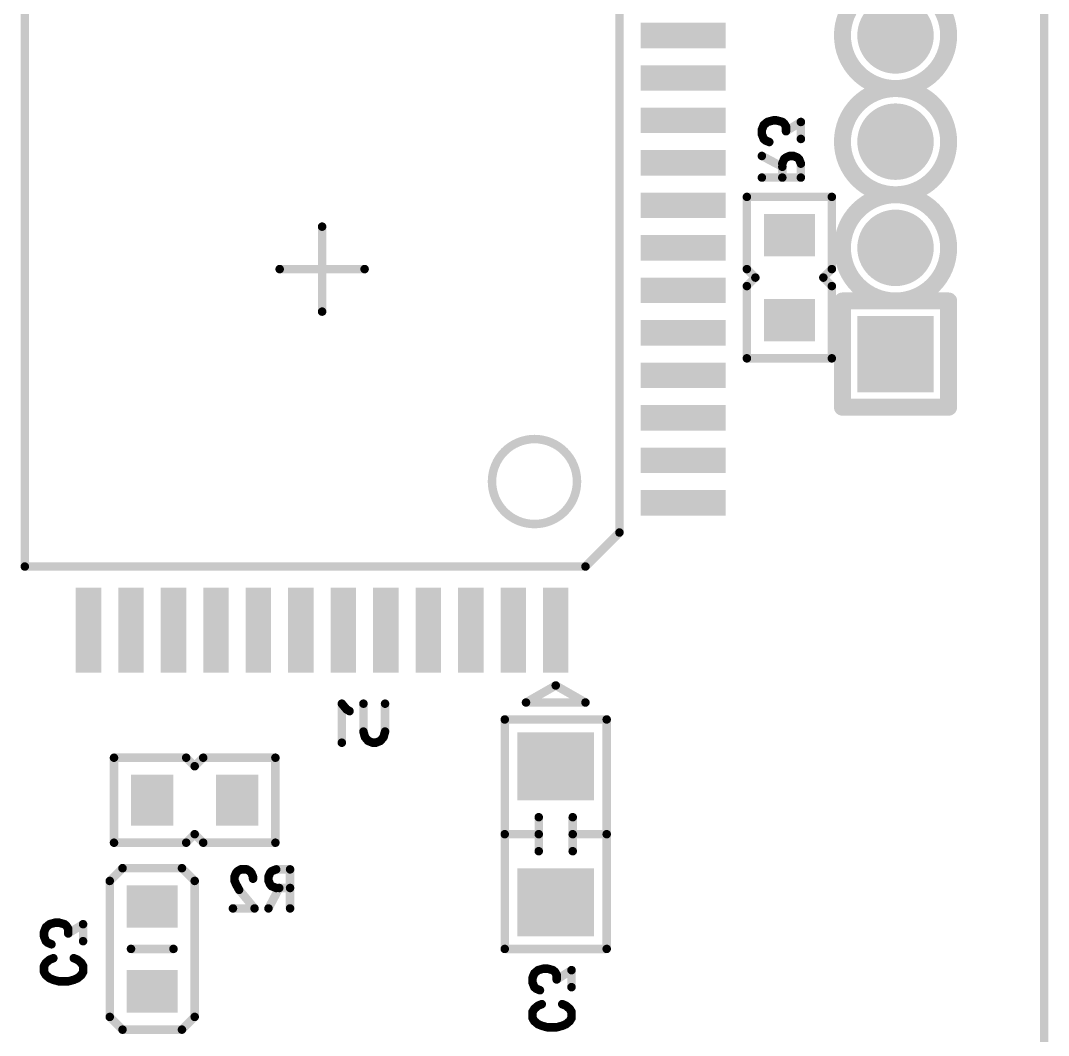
# Model space of a CAD drawing. Extents: x 100 to 134.1, y 89.8 to 141.6.
# Drawn here: x 121.95 to 134.05, y 112.98 to 124.92 of the extents above; entities that cross this region are included whole.
import ezdxf

# ---------------------------------------------------------------- set-up
doc = ezdxf.new("R2010")
doc.units = 0
doc.layers.get('0').update_dxf_attribs({"linetype": 'CONTINUOUS'})
doc.layers.add('MASK-BOTTOM_PHO', color=5, linetype='CONTINUOUS')
doc.layers.add('SILK-BOTTOM_PHO', color=14, linetype='CONTINUOUS')

# ---------------------------------------------------------------- blocks, each defined once
blk = doc.blocks.new('ROUND_11')
at = {"const_width": 0.44996}
blk.add_lwpolyline([(-0.22498, 0, 1), (0.22498, 0, 1)], format="xyb", close=True, dxfattribs=at)
blk = doc.blocks.new('SQUARE_234')
blk.add_solid([(0.44996, 0.44996), (0.44996, -0.44996), (-0.44996, 0.44996), (-0.44996, -0.44996)])
blk = doc.blocks.new('SQUARE_16')
blk.add_solid([(0.250062, 0.250062), (0.250062, -0.250062), (-0.250062, 0.250062), (-0.250062, -0.250062)])
blk = doc.blocks.new('SQUARE_137')
blk.add_solid([(0.149986, 0.149986), (0.149986, -0.149986), (-0.149986, 0.149986), (-0.149986, -0.149986)])
blk = doc.blocks.new('SQUARE_165')
blk.add_solid([(0.40005, 0.40005), (0.40005, -0.40005), (-0.40005, 0.40005), (-0.40005, -0.40005)])
blk = doc.blocks.new('ROUND_1')
at = {"const_width": 0.050038}
blk.add_lwpolyline([(-0.025018, 0, 1), (0.025018, 0, 1)], format="xyb", close=True, dxfattribs=at)
blk = doc.blocks.new('ROUND_6')
at = {"const_width": 0.099948}
blk.add_lwpolyline([(-0.049974, 0, 1), (0.049974, 0, 1)], format="xyb", close=True, dxfattribs=at)

msp = doc.modelspace()

# ---------------------------------------------------------------- linework, layer by layer
at = {"layer": 'MASK-BOTTOM_PHO'}
for points, const_width in [([(133.999986, 100.000054), (133.999986, 141.500098)], 0.100076), ([(129.400046, 124.750068), (130.10007, 124.750068)], 0.299972), ([(129.400046, 124.249942), (130.10007, 124.249942)], 0.299972), ([(129.400046, 123.75007), (130.10007, 123.75007)], 0.299972), ([(129.400046, 123.249944), (130.10007, 123.249944)], 0.299972), ([(129.400046, 122.750072), (130.10007, 122.750072)], 0.299972), ([(131.05003, 122.40006), (130.949954, 122.40006)], 0.500124), ([(129.400046, 122.249946), (130.10007, 122.249946)], 0.299972), ([(129.400046, 121.750074), (130.10007, 121.750074)], 0.299972), ([(131.05003, 121.400062), (130.949954, 121.400062)], 0.500124), ([(129.400046, 121.249948), (130.10007, 121.249948)], 0.299972), ([(129.400046, 120.750076), (130.10007, 120.750076)], 0.299972), ([(129.400046, 120.24995), (130.10007, 120.24995)], 0.299972), ([(129.400046, 119.750078), (130.10007, 119.750078)], 0.299972), ([(129.400046, 119.249952), (130.10007, 119.249952)], 0.299972), ([(122.750072, 117.40007), (122.750072, 118.100094)], 0.299972), ([(123.249944, 117.40007), (123.249944, 118.100094)], 0.299972), ([(123.75007, 117.40007), (123.75007, 118.100094)], 0.299972), ([(124.249942, 117.40007), (124.249942, 118.100094)], 0.299972), ([(124.750068, 117.40007), (124.750068, 118.100094)], 0.299972), ([(125.24994, 117.40007), (125.24994, 118.100094)], 0.299972), ([(125.750066, 117.40007), (125.750066, 118.100094)], 0.299972), ([(126.249938, 117.40007), (126.249938, 118.100094)], 0.299972), ([(126.750064, 117.40007), (126.750064, 118.100094)], 0.299972), ([(127.249936, 117.40007), (127.249936, 118.100094)], 0.299972), ([(127.750062, 117.40007), (127.750062, 118.100094)], 0.299972), ([(128.249934, 117.40007), (128.249934, 118.100094)], 0.299972), ([(128.299972, 116.149882), (128.199896, 116.149882)], 0.8001), ([(123.49988, 115.800124), (123.49988, 115.700048)], 0.500124), ([(124.499878, 115.800124), (124.499878, 115.700048)], 0.500124), ([(128.299972, 114.549936), (128.199896, 114.549936)], 0.8001), ([(123.450096, 114.499898), (123.549918, 114.499898)], 0.500124), ([(123.450096, 113.4999), (123.549918, 113.4999)], 0.500124)]:
    msp.add_lwpolyline(points, dxfattribs=dict(at, const_width=const_width))
at = {"layer": 'SILK-BOTTOM_PHO'}
for points, const_width in [([(133.999986, 100.000054), (133.999986, 141.500098)], 0.100076), ([(122.00001, 118.49989), (122.00001, 125.499876)], 0.100076), ([(128.999996, 125.499876), (128.999996, 118.89994)], 0.100076), ([(130.807714, 123.75007), (130.742182, 123.731782)], 0.100076), ([(130.851656, 123.75007), (130.807714, 123.75007)], 0.100076), ([(130.917188, 123.731782), (130.851656, 123.75007)], 0.100076), ([(130.698494, 123.69546), (130.67665, 123.64085)], 0.100076), ([(130.67665, 123.64085), (130.67665, 123.58624)], 0.100076), ([(130.742182, 123.731782), (130.698494, 123.69546)], 0.100076), ([(130.939032, 123.713748), (130.917188, 123.731782)], 0.100076), ([(130.960876, 123.677172), (130.939032, 123.713748)], 0.100076), ([(131.135882, 123.731782), (130.960876, 123.622816)], 0.100076), ([(130.960876, 123.622816), (130.960876, 123.677172)], 0.100076), ([(131.135882, 123.531884), (131.135882, 123.731782)], 0.100076), ([(130.67665, 123.58624), (130.698494, 123.531884)], 0.100076), ([(130.698494, 123.531884), (130.720338, 123.513596)], 0.100076), ([(130.720338, 123.513596), (130.764026, 123.495562)], 0.100076), ([(130.917188, 123.204478), (130.67665, 123.331732)], 0.100076), ([(130.939032, 123.29541), (130.917188, 123.2408)], 0.100076), ([(130.960876, 123.313698), (130.939032, 123.29541)], 0.100076), ([(131.004564, 123.331732), (130.960876, 123.313698)], 0.100076), ([(131.048506, 123.331732), (131.004564, 123.331732)], 0.100076), ([(131.092194, 123.313698), (131.048506, 123.331732)], 0.100076), ([(131.114038, 123.29541), (131.092194, 123.313698)], 0.100076), ([(131.135882, 123.2408), (131.114038, 123.29541)], 0.100076), ([(130.917188, 123.2408), (130.917188, 123.077224)], 0.100076), ([(131.135882, 123.077224), (131.135882, 123.2408)], 0.100076), ([(131.135882, 123.077224), (130.67665, 123.077224)], 0.100076), ([(130.50012, 122.849894), (131.500118, 122.849894)], 0.100076), ([(130.50012, 122.00001), (130.50012, 122.849894)], 0.100076), ([(131.500118, 122.849894), (131.500118, 122.00001)], 0.100076), ([(125.499876, 122.499882), (125.499876, 121.499884)], 0.100076), ([(126.000002, 122.00001), (125.000004, 122.00001)], 0.100076), ([(130.599942, 121.899934), (130.50012, 122.00001)], 0.100076), ([(131.500118, 122.00001), (131.400042, 121.899934)], 0.100076), ([(130.50012, 121.800112), (130.599942, 121.899934)], 0.100076), ([(130.50012, 120.949974), (130.50012, 121.800112)], 0.100076), ([(131.400042, 121.899934), (131.500118, 121.800112)], 0.100076), ([(131.500118, 121.800112), (131.500118, 120.949974)], 0.100076), ([(132.87502, 121.625106), (131.625086, 121.625106)], 0.199898), ([(131.625086, 121.625106), (131.625086, 121.000012)], 0.199898), ([(132.87502, 121.000012), (132.87502, 121.625106)], 0.199898), ([(131.625086, 120.374918), (131.625086, 121.000012)], 0.199898), ([(132.87502, 121.000012), (132.87502, 120.374918)], 0.199898), ([(131.500118, 120.949974), (130.50012, 120.949974)], 0.100076), ([(132.87502, 120.374918), (131.625086, 120.374918)], 0.199898), ([(128.999996, 118.89994), (128.599946, 118.49989)], 0.100076), ([(128.599946, 118.49989), (122.00001, 118.49989)], 0.100076), ([(127.899922, 116.899944), (128.249934, 117.100096)], 0.100076), ([(128.249934, 117.100096), (128.599946, 116.899944)], 0.100076), ([(125.786388, 116.820188), (125.731778, 116.885974)], 0.100076), ([(125.731778, 116.885974), (125.731778, 116.426488)], 0.100076), ([(125.986286, 116.557806), (125.986286, 116.885974)], 0.100076), ([(126.240794, 116.885974), (126.240794, 116.557806)], 0.100076), ([(128.599946, 116.899944), (127.899922, 116.899944)], 0.100076), ([(125.82271, 116.798344), (125.786388, 116.820188)], 0.100076), ([(127.649986, 116.700046), (127.649986, 114.000026)], 0.100076), ([(128.849882, 116.700046), (127.649986, 116.700046)], 0.100076), ([(128.849882, 114.000026), (128.849882, 116.700046)], 0.100076), ([(126.004574, 116.492274), (125.986286, 116.557806)], 0.100076), ([(126.040896, 116.448332), (126.004574, 116.492274)], 0.100076), ([(126.22276, 116.492274), (126.186438, 116.448332)], 0.100076), ([(126.240794, 116.557806), (126.22276, 116.492274)], 0.100076), ([(126.095506, 116.426488), (126.040896, 116.448332)], 0.100076), ([(126.131828, 116.426488), (126.095506, 116.426488)], 0.100076), ([(126.186438, 116.448332), (126.131828, 116.426488)], 0.100076), ([(123.050046, 115.24996), (123.050046, 116.249958)], 0.100076), ([(123.050046, 116.249958), (123.89993, 116.249958)], 0.100076), ([(123.89993, 116.249958), (124.000006, 116.149882)], 0.100076), ([(124.000006, 116.149882), (124.100082, 116.249958)], 0.100076), ([(124.100082, 116.249958), (124.949966, 116.249958)], 0.100076), ([(124.949966, 116.249958), (124.949966, 115.24996)], 0.100076), ([(128.050036, 115.549934), (128.050036, 115.149884)], 0.100076), ([(128.450086, 115.549934), (128.450086, 115.149884)], 0.100076), ([(124.000006, 115.350036), (123.89993, 115.24996)], 0.100076), ([(124.100082, 115.24996), (124.000006, 115.350036)], 0.100076), ([(127.649986, 115.350036), (128.050036, 115.350036)], 0.100076), ([(128.849882, 115.350036), (128.450086, 115.350036)], 0.100076), ([(123.89993, 115.24996), (123.050046, 115.24996)], 0.100076), ([(124.949966, 115.24996), (124.100082, 115.24996)], 0.100076), ([(123.000008, 114.800126), (123.150122, 114.949986)], 0.100076), ([(123.150122, 114.949986), (123.849892, 114.949986)], 0.100076), ([(123.849892, 114.949986), (124.000006, 114.800126)], 0.100076), ([(124.50445, 114.914172), (124.486416, 114.892074)], 0.100076), ([(124.541026, 114.936016), (124.50445, 114.914172)], 0.100076), ([(124.61367, 114.936016), (124.541026, 114.936016)], 0.100076), ([(124.649992, 114.914172), (124.61367, 114.936016)], 0.100076), ([(124.66828, 114.892074), (124.649992, 114.914172)], 0.100076), ([(124.9045, 114.914172), (124.886466, 114.892074)], 0.100076), ([(124.95911, 114.936016), (124.9045, 114.914172)], 0.100076), ([(125.122686, 114.936016), (124.95911, 114.936016)], 0.100076), ([(125.122686, 114.936016), (125.122686, 114.47653)], 0.100076), ([(123.000008, 113.199926), (123.000008, 114.800126)], 0.100076), ([(124.000006, 114.800126), (124.000006, 113.199926)], 0.100076), ([(124.486416, 114.892074), (124.468128, 114.848386)], 0.100076), ([(124.468128, 114.848386), (124.468128, 114.804698)], 0.100076), ([(124.468128, 114.804698), (124.486416, 114.76101)], 0.100076), ([(124.686314, 114.848386), (124.66828, 114.892074)], 0.100076), ([(124.686314, 114.826542), (124.686314, 114.848386)], 0.100076), ([(124.886466, 114.892074), (124.868178, 114.848386)], 0.100076), ([(124.868178, 114.848386), (124.868178, 114.804698)], 0.100076), ([(124.868178, 114.804698), (124.886466, 114.76101)], 0.100076), ([(124.486416, 114.76101), (124.522738, 114.695224)], 0.100076), ([(124.522738, 114.695224), (124.704602, 114.47653)], 0.100076), ([(124.995432, 114.717068), (124.868178, 114.47653)], 0.100076), ([(124.886466, 114.76101), (124.9045, 114.739166)], 0.100076), ([(124.9045, 114.739166), (124.95911, 114.717068)], 0.100076), ([(124.95911, 114.717068), (125.122686, 114.717068)], 0.100076), ([(124.704602, 114.47653), (124.450094, 114.47653)], 0.100076), ([(122.357896, 114.309144), (122.29211, 114.290856)], 0.100076), ([(122.401584, 114.309144), (122.357896, 114.309144)], 0.100076), ([(122.467116, 114.290856), (122.401584, 114.309144)], 0.100076), ([(122.248422, 114.254534), (122.226578, 114.199924)], 0.100076), ([(122.226578, 114.199924), (122.226578, 114.145568)], 0.100076), ([(122.29211, 114.290856), (122.248422, 114.254534)], 0.100076), ([(122.48896, 114.272822), (122.467116, 114.290856)], 0.100076), ([(122.511058, 114.236246), (122.48896, 114.272822)], 0.100076), ([(122.686064, 114.290856), (122.511058, 114.18189)], 0.100076), ([(122.511058, 114.18189), (122.511058, 114.236246)], 0.100076), ([(122.686064, 114.090958), (122.686064, 114.290856)], 0.100076), ([(122.226578, 114.145568), (122.248422, 114.090958)], 0.100076), ([(122.248422, 114.090958), (122.270266, 114.07267)], 0.100076), ([(122.270266, 114.07267), (122.313954, 114.054636)], 0.100076), ([(123.249944, 114.000026), (123.75007, 114.000026)], 0.100076), ([(127.649986, 114.000026), (128.849882, 114.000026)], 0.100076), ([(122.226578, 113.799874), (122.248422, 113.83645)], 0.100076), ([(122.248422, 113.83645), (122.29211, 113.872772)], 0.100076), ([(122.29211, 113.872772), (122.336052, 113.890806)], 0.100076), ([(122.57659, 113.890806), (122.620278, 113.872772)], 0.100076), ([(122.620278, 113.872772), (122.663966, 113.83645)], 0.100076), ([(122.663966, 113.83645), (122.686064, 113.799874)], 0.100076), ([(122.226578, 113.72723), (122.226578, 113.799874)], 0.100076), ([(122.248422, 113.690908), (122.226578, 113.72723)], 0.100076), ([(122.29211, 113.654586), (122.248422, 113.690908)], 0.100076), ([(122.663966, 113.690908), (122.620278, 113.654586)], 0.100076), ([(122.686064, 113.72723), (122.663966, 113.690908)], 0.100076), ([(122.686064, 113.799874), (122.686064, 113.72723)], 0.100076), ([(127.998474, 113.713514), (127.97663, 113.659158)], 0.100076), ([(128.042162, 113.75009), (127.998474, 113.713514)], 0.100076), ([(128.107694, 113.768124), (128.042162, 113.75009)], 0.100076), ([(128.151636, 113.768124), (128.107694, 113.768124)], 0.100076), ([(128.217168, 113.75009), (128.151636, 113.768124)], 0.100076), ([(128.239012, 113.731802), (128.217168, 113.75009)], 0.100076), ([(128.260856, 113.69548), (128.239012, 113.731802)], 0.100076), ([(128.435862, 113.75009), (128.260856, 113.64087)], 0.100076), ([(128.260856, 113.64087), (128.260856, 113.69548)], 0.100076), ([(128.435862, 113.549938), (128.435862, 113.75009)], 0.100076), ([(122.336052, 113.636298), (122.29211, 113.654586)], 0.100076), ([(122.401584, 113.618264), (122.336052, 113.636298)], 0.100076), ([(122.511058, 113.618264), (122.401584, 113.618264)], 0.100076), ([(122.57659, 113.636298), (122.511058, 113.618264)], 0.100076), ([(122.620278, 113.654586), (122.57659, 113.636298)], 0.100076), ([(127.97663, 113.659158), (127.97663, 113.604548)], 0.100076), ([(127.97663, 113.604548), (127.998474, 113.549938)], 0.100076), ([(127.998474, 113.549938), (128.020318, 113.531904)], 0.100076), ([(128.020318, 113.531904), (128.064006, 113.513616)], 0.100076), ([(127.998474, 113.29543), (128.042162, 113.331752)], 0.100076), ([(128.042162, 113.331752), (128.08585, 113.35004)], 0.100076), ([(128.326642, 113.35004), (128.37033, 113.331752)], 0.100076), ([(128.37033, 113.331752), (128.414018, 113.29543)], 0.100076), ([(127.97663, 113.259108), (127.998474, 113.29543)], 0.100076), ([(127.97663, 113.186464), (127.97663, 113.259108)], 0.100076), ([(128.414018, 113.29543), (128.435862, 113.259108)], 0.100076), ([(128.435862, 113.259108), (128.435862, 113.186464)], 0.100076), ([(123.150122, 113.050066), (123.000008, 113.199926)], 0.100076), ([(124.000006, 113.199926), (123.849892, 113.050066)], 0.100076), ([(127.998474, 113.149888), (127.97663, 113.186464)], 0.100076), ([(128.042162, 113.113566), (127.998474, 113.149888)], 0.100076), ([(128.08585, 113.095532), (128.042162, 113.113566)], 0.100076), ([(128.151636, 113.077244), (128.08585, 113.095532)], 0.100076), ([(128.326642, 113.095532), (128.260856, 113.077244)], 0.100076), ([(128.37033, 113.113566), (128.326642, 113.095532)], 0.100076), ([(128.414018, 113.149888), (128.37033, 113.113566)], 0.100076), ([(128.435862, 113.186464), (128.414018, 113.149888)], 0.100076), ([(123.849892, 113.050066), (123.150122, 113.050066)], 0.100076), ([(128.260856, 113.077244), (128.151636, 113.077244)], 0.100076)]:
    msp.add_lwpolyline(points, dxfattribs=dict(at, const_width=const_width))
at = {"layer": 'SILK-BOTTOM_PHO', "const_width": 0.199898}
for points in [[(132.87502, 124.750068, 1), (131.625086, 124.750068)], [(131.625086, 124.750068, 1), (132.87502, 124.750068)], [(132.87502, 123.49988, 1), (131.625086, 123.49988)], [(131.625086, 123.49988, 1), (132.87502, 123.49988)], [(132.87502, 122.249946, 1), (131.625086, 122.249946)], [(131.625086, 122.249946, 1), (132.87502, 122.249946)]]:
    msp.add_lwpolyline(points, format="xyb", dxfattribs=at)
at = {"layer": 'SILK-BOTTOM_PHO', "const_width": 0.100076}
msp.add_lwpolyline([(127.499872, 119.499888, 1), (128.500124, 119.499888, 1)], format="xyb", close=True, dxfattribs=at)

# ---------------------------------------------------------------- block references
at = {"layer": 'MASK-BOTTOM_PHO'}
for name, p in [('ROUND_11', (132.249926, 124.750068)), ('SQUARE_137', (129.400046, 124.750068)), ('SQUARE_137', (130.10007, 124.750068)), ('SQUARE_137', (129.400046, 124.249942)), ('SQUARE_137', (130.10007, 124.249942)), ('ROUND_11', (132.249926, 123.49988)), ('SQUARE_137', (129.400046, 123.75007)), ('SQUARE_137', (130.10007, 123.75007)), ('SQUARE_137', (129.400046, 123.249944)), ('SQUARE_137', (130.10007, 123.249944)), ('SQUARE_137', (129.400046, 122.750072)), ('SQUARE_137', (130.10007, 122.750072)), ('ROUND_11', (132.249926, 122.249946)), ('SQUARE_16', (130.949954, 122.40006)), ('SQUARE_16', (131.05003, 122.40006)), ('SQUARE_137', (129.400046, 122.249946)), ('SQUARE_137', (130.10007, 122.249946)), ('SQUARE_137', (129.400046, 121.750074)), ('SQUARE_137', (130.10007, 121.750074)), ('SQUARE_16', (130.949954, 121.400062)), ('SQUARE_16', (131.05003, 121.400062)), ('SQUARE_137', (129.400046, 121.249948)), ('SQUARE_137', (130.10007, 121.249948)), ('SQUARE_234', (132.249926, 121.000012)), ('SQUARE_137', (129.400046, 120.750076)), ('SQUARE_137', (130.10007, 120.750076)), ('SQUARE_137', (129.400046, 120.24995)), ('SQUARE_137', (130.10007, 120.24995)), ('SQUARE_137', (129.400046, 119.750078)), ('SQUARE_137', (130.10007, 119.750078)), ('SQUARE_137', (129.400046, 119.249952)), ('SQUARE_137', (130.10007, 119.249952)), ('SQUARE_137', (122.750072, 118.100094)), ('SQUARE_137', (123.249944, 118.100094)), ('SQUARE_137', (123.75007, 118.100094)), ('SQUARE_137', (124.249942, 118.100094)), ('SQUARE_137', (124.750068, 118.100094)), ('SQUARE_137', (125.24994, 118.100094)), ('SQUARE_137', (125.750066, 118.100094)), ('SQUARE_137', (126.249938, 118.100094)), ('SQUARE_137', (126.750064, 118.100094)), ('SQUARE_137', (127.249936, 118.100094)), ('SQUARE_137', (127.750062, 118.100094)), ('SQUARE_137', (128.249934, 118.100094)), ('SQUARE_137', (122.750072, 117.40007)), ('SQUARE_137', (123.249944, 117.40007)), ('SQUARE_137', (123.75007, 117.40007)), ('SQUARE_137', (124.249942, 117.40007)), ('SQUARE_137', (124.750068, 117.40007)), ('SQUARE_137', (125.24994, 117.40007)), ('SQUARE_137', (125.750066, 117.40007)), ('SQUARE_137', (126.249938, 117.40007)), ('SQUARE_137', (126.750064, 117.40007)), ('SQUARE_137', (127.249936, 117.40007)), ('SQUARE_137', (127.750062, 117.40007)), ('SQUARE_137', (128.249934, 117.40007)), ('SQUARE_165', (128.199896, 116.149882)), ('SQUARE_165', (128.299972, 116.149882)), ('SQUARE_16', (123.49988, 115.800124)), ('SQUARE_16', (124.499878, 115.800124)), ('SQUARE_16', (123.49988, 115.700048)), ('SQUARE_16', (124.499878, 115.700048)), ('SQUARE_165', (128.199896, 114.549936)), ('SQUARE_165', (128.299972, 114.549936)), ('SQUARE_16', (123.450096, 114.499898)), ('SQUARE_16', (123.549918, 114.499898)), ('SQUARE_16', (123.450096, 113.4999)), ('SQUARE_16', (123.549918, 113.4999))]:
    msp.add_blockref(name, p, dxfattribs=at)
at = {"layer": 'SILK-BOTTOM_PHO'}
for name, p in [('ROUND_6', (131.625086, 124.750068)), ('ROUND_6', (131.625086, 124.750068)), ('ROUND_6', (132.87502, 124.750068)), ('ROUND_6', (132.87502, 124.750068)), ('ROUND_1', (130.807714, 123.75007)), ('ROUND_1', (130.851656, 123.75007)), ('ROUND_1', (130.67665, 123.64085)), ('ROUND_1', (130.698494, 123.69546)), ('ROUND_1', (130.742182, 123.731782)), ('ROUND_1', (130.917188, 123.731782)), ('ROUND_1', (130.939032, 123.713748)), ('ROUND_1', (130.960876, 123.677172)), ('ROUND_1', (130.960876, 123.622816)), ('ROUND_1', (131.135882, 123.731782)), ('ROUND_1', (130.67665, 123.58624)), ('ROUND_1', (130.698494, 123.531884)), ('ROUND_1', (130.720338, 123.513596)), ('ROUND_1', (130.764026, 123.495562)), ('ROUND_1', (131.135882, 123.531884)), ('ROUND_6', (131.625086, 123.49988)), ('ROUND_6', (131.625086, 123.49988)), ('ROUND_6', (132.87502, 123.49988)), ('ROUND_6', (132.87502, 123.49988)), ('ROUND_1', (130.67665, 123.331732)), ('ROUND_1', (130.939032, 123.29541)), ('ROUND_1', (130.960876, 123.313698)), ('ROUND_1', (131.004564, 123.331732)), ('ROUND_1', (131.048506, 123.331732)), ('ROUND_1', (131.092194, 123.313698)), ('ROUND_1', (131.114038, 123.29541)), ('ROUND_1', (130.917188, 123.2408)), ('ROUND_1', (130.917188, 123.204478)), ('ROUND_1', (131.135882, 123.2408)), ('ROUND_1', (130.67665, 123.077224)), ('ROUND_1', (130.917188, 123.077224)), ('ROUND_1', (131.135882, 123.077224)), ('ROUND_1', (131.135882, 123.077224)), ('ROUND_1', (130.50012, 122.849894)), ('ROUND_1', (130.50012, 122.849894)), ('ROUND_1', (131.500118, 122.849894)), ('ROUND_1', (125.499876, 122.499882)), ('ROUND_6', (131.625086, 122.249946)), ('ROUND_6', (131.625086, 122.249946)), ('ROUND_6', (132.87502, 122.249946)), ('ROUND_6', (132.87502, 122.249946)), ('ROUND_1', (125.000004, 122.00001)), ('ROUND_1', (126.000002, 122.00001)), ('ROUND_1', (130.50012, 122.00001)), ('ROUND_1', (131.500118, 122.00001)), ('ROUND_1', (130.50012, 121.800112)), ('ROUND_1', (130.599942, 121.899934)), ('ROUND_1', (131.400042, 121.899934)), ('ROUND_1', (131.500118, 121.800112)), ('ROUND_6', (131.625086, 121.625106)), ('ROUND_6', (132.87502, 121.625106)), ('ROUND_1', (125.499876, 121.499884)), ('ROUND_6', (131.625086, 121.000012)), ('ROUND_6', (131.625086, 121.000012)), ('ROUND_6', (132.87502, 121.000012)), ('ROUND_6', (132.87502, 121.000012)), ('ROUND_1', (130.50012, 120.949974)), ('ROUND_1', (131.500118, 120.949974)), ('ROUND_6', (131.625086, 120.374918)), ('ROUND_6', (132.87502, 120.374918)), ('ROUND_1', (128.999996, 118.89994)), ('ROUND_1', (128.999996, 118.89994)), ('ROUND_1', (122.00001, 118.49989)), ('ROUND_1', (128.599946, 118.49989)), ('ROUND_1', (128.249934, 117.100096)), ('ROUND_1', (128.249934, 117.100096)), ('ROUND_1', (125.731778, 116.885974)), ('ROUND_1', (125.986286, 116.885974)), ('ROUND_1', (126.240794, 116.885974)), ('ROUND_1', (127.899922, 116.899944)), ('ROUND_1', (128.599946, 116.899944)), ('ROUND_1', (125.786388, 116.820188)), ('ROUND_1', (125.82271, 116.798344)), ('ROUND_1', (127.649986, 116.700046)), ('ROUND_1', (127.649986, 116.700046)), ('ROUND_1', (128.849882, 116.700046)), ('ROUND_1', (125.986286, 116.557806)), ('ROUND_1', (126.004574, 116.492274)), ('ROUND_1', (126.22276, 116.492274)), ('ROUND_1', (126.240794, 116.557806)), ('ROUND_1', (125.731778, 116.426488)), ('ROUND_1', (126.040896, 116.448332)), ('ROUND_1', (126.095506, 116.426488)), ('ROUND_1', (126.131828, 116.426488)), ('ROUND_1', (126.186438, 116.448332)), ('ROUND_1', (123.050046, 116.249958)), ('ROUND_1', (123.89993, 116.249958)), ('ROUND_1', (124.100082, 116.249958)), ('ROUND_1', (124.949966, 116.249958)), ('ROUND_1', (124.000006, 116.149882)), ('ROUND_1', (128.050036, 115.549934)), ('ROUND_1', (128.450086, 115.549934)), ('ROUND_1', (124.000006, 115.350036)), ('ROUND_1', (127.649986, 115.350036)), ('ROUND_1', (128.050036, 115.350036)), ('ROUND_1', (128.450086, 115.350036)), ('ROUND_1', (128.849882, 115.350036)), ('ROUND_1', (123.050046, 115.24996)), ('ROUND_1', (123.050046, 115.24996)), ('ROUND_1', (123.89993, 115.24996)), ('ROUND_1', (124.100082, 115.24996)), ('ROUND_1', (124.949966, 115.24996)), ('ROUND_1', (128.050036, 115.149884)), ('ROUND_1', (128.450086, 115.149884)), ('ROUND_1', (123.150122, 114.949986)), ('ROUND_1', (123.849892, 114.949986)), ('ROUND_1', (124.50445, 114.914172)), ('ROUND_1', (124.541026, 114.936016)), ('ROUND_1', (124.61367, 114.936016)), ('ROUND_1', (124.649992, 114.914172)), ('ROUND_1', (124.9045, 114.914172)), ('ROUND_1', (124.95911, 114.936016)), ('ROUND_1', (125.122686, 114.936016)), ('ROUND_1', (125.122686, 114.936016)), ('ROUND_1', (123.000008, 114.800126)), ('ROUND_1', (124.000006, 114.800126)), ('ROUND_1', (124.468128, 114.848386)), ('ROUND_1', (124.468128, 114.804698)), ('ROUND_1', (124.486416, 114.892074)), ('ROUND_1', (124.66828, 114.892074)), ('ROUND_1', (124.686314, 114.848386)), ('ROUND_1', (124.686314, 114.826542)), ('ROUND_1', (124.868178, 114.848386)), ('ROUND_1', (124.868178, 114.804698)), ('ROUND_1', (124.886466, 114.892074)), ('ROUND_1', (124.486416, 114.76101)), ('ROUND_1', (124.522738, 114.695224)), ('ROUND_1', (124.886466, 114.76101)), ('ROUND_1', (124.9045, 114.739166)), ('ROUND_1', (124.95911, 114.717068)), ('ROUND_1', (124.995432, 114.717068)), ('ROUND_1', (125.122686, 114.717068)), ('ROUND_1', (124.450094, 114.47653)), ('ROUND_1', (124.704602, 114.47653)), ('ROUND_1', (124.868178, 114.47653)), ('ROUND_1', (125.122686, 114.47653)), ('ROUND_1', (122.357896, 114.309144)), ('ROUND_1', (122.401584, 114.309144)), ('ROUND_1', (122.226578, 114.199924)), ('ROUND_1', (122.248422, 114.254534)), ('ROUND_1', (122.29211, 114.290856)), ('ROUND_1', (122.467116, 114.290856)), ('ROUND_1', (122.48896, 114.272822)), ('ROUND_1', (122.511058, 114.236246)), ('ROUND_1', (122.511058, 114.18189)), ('ROUND_1', (122.686064, 114.290856)), ('ROUND_1', (122.686064, 114.290856)), ('ROUND_1', (122.226578, 114.145568)), ('ROUND_1', (122.248422, 114.090958)), ('ROUND_1', (122.270266, 114.07267)), ('ROUND_1', (122.313954, 114.054636)), ('ROUND_1', (122.686064, 114.090958)), ('ROUND_1', (123.249944, 114.000026)), ('ROUND_1', (123.75007, 114.000026)), ('ROUND_1', (127.649986, 114.000026)), ('ROUND_1', (128.849882, 114.000026)), ('ROUND_1', (122.248422, 113.83645)), ('ROUND_1', (122.29211, 113.872772)), ('ROUND_1', (122.336052, 113.890806)), ('ROUND_1', (122.57659, 113.890806)), ('ROUND_1', (122.620278, 113.872772)), ('ROUND_1', (122.663966, 113.83645)), ('ROUND_1', (122.226578, 113.799874)), ('ROUND_1', (122.226578, 113.72723)), ('ROUND_1', (122.248422, 113.690908)), ('ROUND_1', (122.663966, 113.690908)), ('ROUND_1', (122.686064, 113.799874)), ('ROUND_1', (122.686064, 113.799874)), ('ROUND_1', (122.686064, 113.72723)), ('ROUND_1', (122.686064, 113.72723)), ('ROUND_1', (127.998474, 113.713514)), ('ROUND_1', (128.042162, 113.75009)), ('ROUND_1', (128.107694, 113.768124)), ('ROUND_1', (128.151636, 113.768124)), ('ROUND_1', (128.217168, 113.75009)), ('ROUND_1', (128.239012, 113.731802)), ('ROUND_1', (128.260856, 113.69548)), ('ROUND_1', (128.435862, 113.75009)), ('ROUND_1', (122.29211, 113.654586)), ('ROUND_1', (122.336052, 113.636298)), ('ROUND_1', (122.401584, 113.618264)), ('ROUND_1', (122.511058, 113.618264)), ('ROUND_1', (122.57659, 113.636298)), ('ROUND_1', (122.620278, 113.654586)), ('ROUND_1', (127.97663, 113.659158)), ('ROUND_1', (127.97663, 113.604548)), ('ROUND_1', (128.260856, 113.64087)), ('ROUND_1', (127.998474, 113.549938)), ('ROUND_1', (128.020318, 113.531904)), ('ROUND_1', (128.064006, 113.513616)), ('ROUND_1', (128.435862, 113.549938)), ('ROUND_1', (128.042162, 113.331752)), ('ROUND_1', (128.08585, 113.35004)), ('ROUND_1', (128.326642, 113.35004)), ('ROUND_1', (128.37033, 113.331752)), ('ROUND_1', (127.97663, 113.259108)), ('ROUND_1', (127.998474, 113.29543)), ('ROUND_1', (128.414018, 113.29543)), ('ROUND_1', (128.435862, 113.259108)), ('ROUND_1', (123.000008, 113.199926)), ('ROUND_1', (124.000006, 113.199926)), ('ROUND_1', (124.000006, 113.199926)), ('ROUND_1', (127.97663, 113.186464)), ('ROUND_1', (127.998474, 113.149888)), ('ROUND_1', (128.042162, 113.113566)), ('ROUND_1', (128.08585, 113.095532)), ('ROUND_1', (128.326642, 113.095532)), ('ROUND_1', (128.37033, 113.113566)), ('ROUND_1', (128.414018, 113.149888)), ('ROUND_1', (128.435862, 113.186464)), ('ROUND_1', (123.150122, 113.050066)), ('ROUND_1', (123.849892, 113.050066)), ('ROUND_1', (128.151636, 113.077244)), ('ROUND_1', (128.260856, 113.077244))]:
    msp.add_blockref(name, p, dxfattribs=at)

doc.saveas('drawing.dxf')
